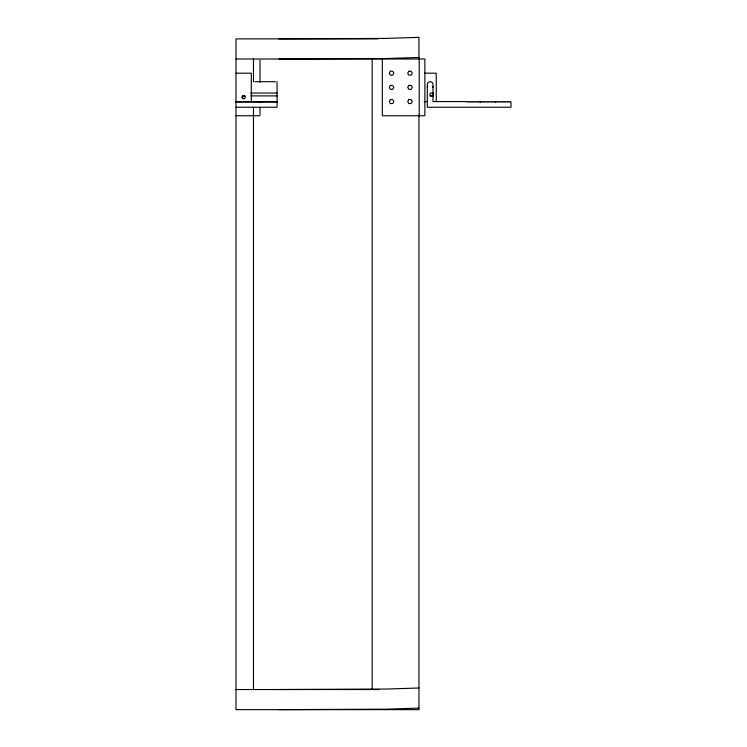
<?xml version="1.0" encoding="UTF-8"?>
<svg xmlns="http://www.w3.org/2000/svg" width="747" height="747" viewBox="0 0 747 747"><rect width="100%" height="100%" fill="white"/><g stroke="black" fill="none" stroke-linecap="round" stroke-linejoin="round"><path stroke-width="1.12" d="M427.303 87.38L427.639 86.036M261.581 101.676L261.105 102.003M242.056 97.054L242.056 97.577A1.354 1.354 0 0 0 242.205 97.969L242.626 98.417A1.709 1.709 0 0 0 243.055 98.632M258.49 101.984L259.872 101.966M496.017 101.788L495.382 101.984M495.793 101.564L495.233 102.134L494.663 101.564L494.103 102.134L493.543 101.564L492.983 102.134L492.413 101.564L491.853 102.134L491.283 101.564L490.723 102.134L490.163 101.564L489.602 102.134L489.033 101.564L488.473 102.134L487.903 101.564L487.343 102.134L486.783 101.564L486.222 102.134L485.653 101.564L485.092 102.134L484.523 101.564L483.963 102.134L483.402 101.564L482.842 102.134L482.273 101.564L481.712 102.134L481.143 101.564L480.582 102.134L480.022 101.564L479.462 102.134L478.892 101.564L478.332 102.134L477.763 101.564L477.202 102.134L476.642 101.564L476.082 102.134L475.512 101.564L474.952 102.134L474.382 101.564L473.822 102.134L473.262 101.564L472.702 102.134L472.132 101.564L471.572 102.134L471.002 101.564L470.442 102.134L469.882 101.564L469.321 102.134L468.752 101.564L468.192 102.134L467.622 101.564L467.062 102.134L466.502 101.564L432.98 101.564L432.98 84.542A2.792 2.792 0 0 0 432.494 82.964L432.149 82.534A2.839 2.839 0 0 0 429.058 81.918L427.779 82.954L427.303 84.542L427.303 107.241L511.004 107.241L511.004 102.134L510.444 101.564L509.884 102.134L509.314 101.564L508.754 102.134L508.184 101.564L507.624 102.134L507.064 101.564L506.503 102.134L505.934 101.564L505.374 102.134L504.804 101.564L504.244 102.134L503.683 101.564L503.123 102.134L502.554 101.564L501.993 102.134L501.424 101.564L500.863 102.134L500.303 101.564L499.743 102.134L499.173 101.564L498.613 102.134L498.044 101.564L497.483 102.134L495.653 101.704M243.055 95.989A1.709 1.709 0 0 0 242.626 96.214L242.205 96.662A1.354 1.354 0 0 0 242.056 96.998M244.25 98.632A1.709 1.709 0 0 0 244.68 98.417L245.277 97.315L244.68 96.214A1.709 1.709 0 0 0 244.25 95.989M259.293 101.966L259.891 101.844M418.964 57.472L385.639 58.537L278.92 58.994M418.964 687.996L385.639 689.061L278.92 689.518M418.964 708.119L385.639 709.183L278.92 709.641M278.92 38.872L385.639 38.414L418.964 37.35L418.964 59.004M432.98 93.048L430.141 93.058L430.141 95.896L432.98 95.896L430.141 95.896M377.87 38.881L235.996 38.881L235.996 709.65L418.964 709.65L418.964 115.178M235.996 59.004L424.875 59.004L424.875 115.748L382.324 115.748L382.324 59.004M235.996 73.187L251.309 73.187L251.309 101.564M424.464 73.187L436.239 73.187L436.239 101.564M254.951 81.703L275.484 81.703M250.824 93.048L277.062 93.058M242.84 95.896L245.119 95.896M250.824 95.896L277.062 95.896M235.996 101.564L277.062 101.564M424.156 101.564L427.303 101.564M235.996 102.134L277.062 102.134M235.996 107.241L277.062 107.241L277.062 81.703M235.996 115.748L260.031 115.748M235.996 689.528L378.841 689.528M260.236 101.966L261.431 101.984M260.031 101.844L260.628 101.966M480.022 101.564L480.582 102.134M258.807 102.003L258.341 101.676M432.858 86.559L432.98 87.38M433.4 93.048L433.4 95.989M419.216 59.004L419.216 115.748M372.155 59.004L372.155 689.528M261.581 101.564L261.581 102.134M260.031 60.292L260.031 82.217M260.031 108.016L260.031 114.459M258.341 101.564L258.341 102.134M253.476 59.004L253.476 81.703M253.476 107.493L253.476 689.528M244.68 98.417A1.783 1.783 0 0 1 242.654 98.417M242.626 96.204A1.783 1.783 0 0 1 244.642 96.204M390.401 71.198L389.252 73.187L390.401 75.176L392.698 75.176L393.846 73.187L392.698 71.198L390.401 71.198M390.401 85.391L389.252 87.38L390.401 89.369L392.698 89.369L393.846 87.38L392.698 85.391L390.401 85.391M390.401 99.575L389.252 101.564L390.401 103.553L392.698 103.553L393.846 101.564L392.698 99.575L390.401 99.575M408.842 71.198L407.694 73.187L408.842 75.176L411.139 75.176L412.288 73.187L411.139 71.198L408.842 71.198M408.842 85.391L407.694 87.38L408.842 89.369L411.139 89.369L412.288 87.38L411.139 85.391L408.842 85.391M408.842 99.575L407.694 101.564L408.842 103.553L411.139 103.553L412.288 101.564L411.139 99.575L408.842 99.575"/></g></svg>
